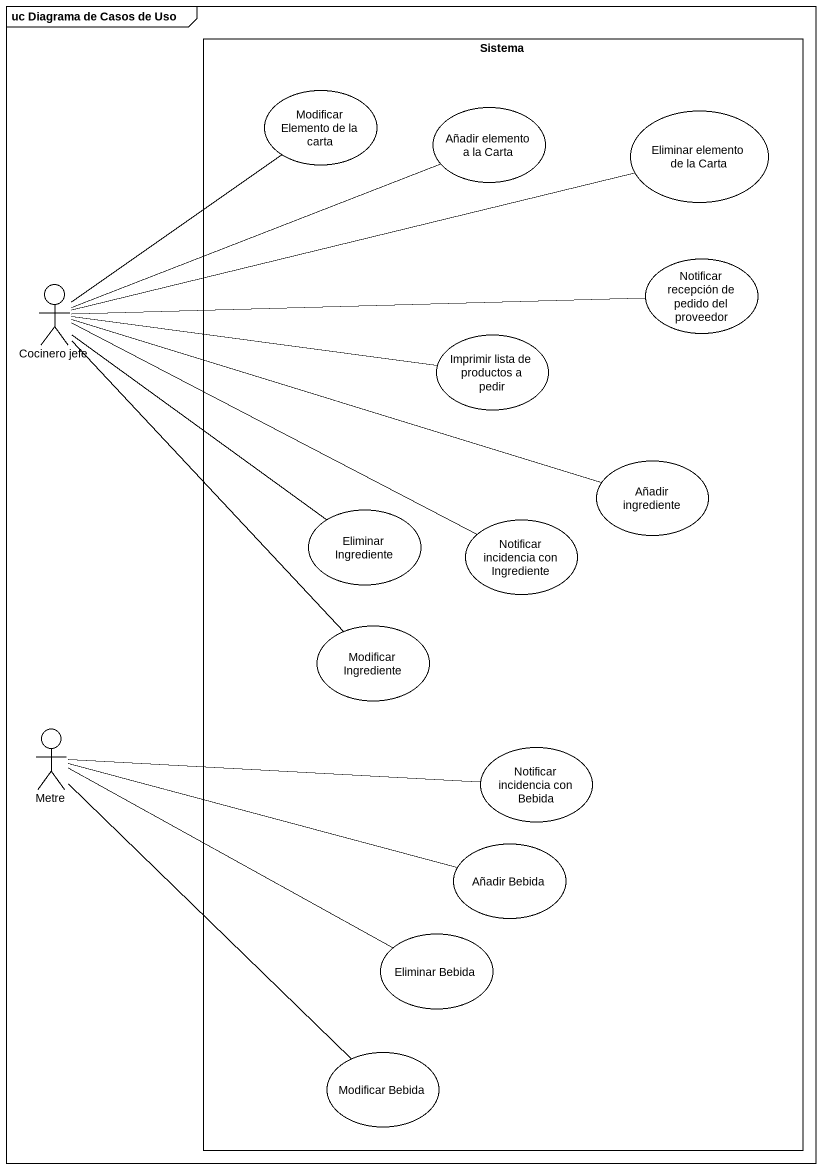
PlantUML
@startuml
mainframe uc Diagrama de Casos de Uso
rectangle Sistema {
  usecase "Modificar Elemento de la carta" as Modificar_Elemento_de_la
  usecase "Añadir elemento a la Carta" as Añadir_elemento_a_la_Carta
  usecase "Eliminar elemento de la Carta" as Eliminar_elemento_de_la
  usecase "Notificar recepción de pedido del proveedor" as Notificar_recepción_de
  usecase "Imprimir lista de productos a pedir" as Imprimir_lista_de_productos
  usecase "Añadir ingrediente" as Añadir_ingrediente
  usecase "Eliminar Ingrediente" as Eliminar_Ingrediente
  usecase "Notificar incidencia con Ingrediente" as Notificar_incidencia_con
  usecase "Modificar Ingrediente" as Modificar_Ingrediente
  usecase "Notificar incidencia con Bebida" as Notificar_incidencia_con_2
  usecase "Añadir Bebida" as Añadir_Bebida
  usecase "Eliminar Bebida" as Eliminar_Bebida
  usecase "Modificar Bebida" as Modificar_Bebida
}
actor "Cocinero jefe" as Cocinero_jefe
actor Metre
Cocinero_jefe -up- Modificar_Elemento_de_la
Cocinero_jefe -right- Añadir_elemento_a_la_Carta
Cocinero_jefe -right- Eliminar_elemento_de_la
Cocinero_jefe -right- Notificar_recepción_de
Cocinero_jefe -right- Imprimir_lista_de_productos
Cocinero_jefe -right- Añadir_ingrediente
Cocinero_jefe -- Eliminar_Ingrediente
Cocinero_jefe -right- Notificar_incidencia_con
Cocinero_jefe -- Modificar_Ingrediente
Metre -right- Notificar_incidencia_con_2
Metre -right- Añadir_Bebida
Metre -right- Eliminar_Bebida
Metre -- Modificar_Bebida
@enduml
